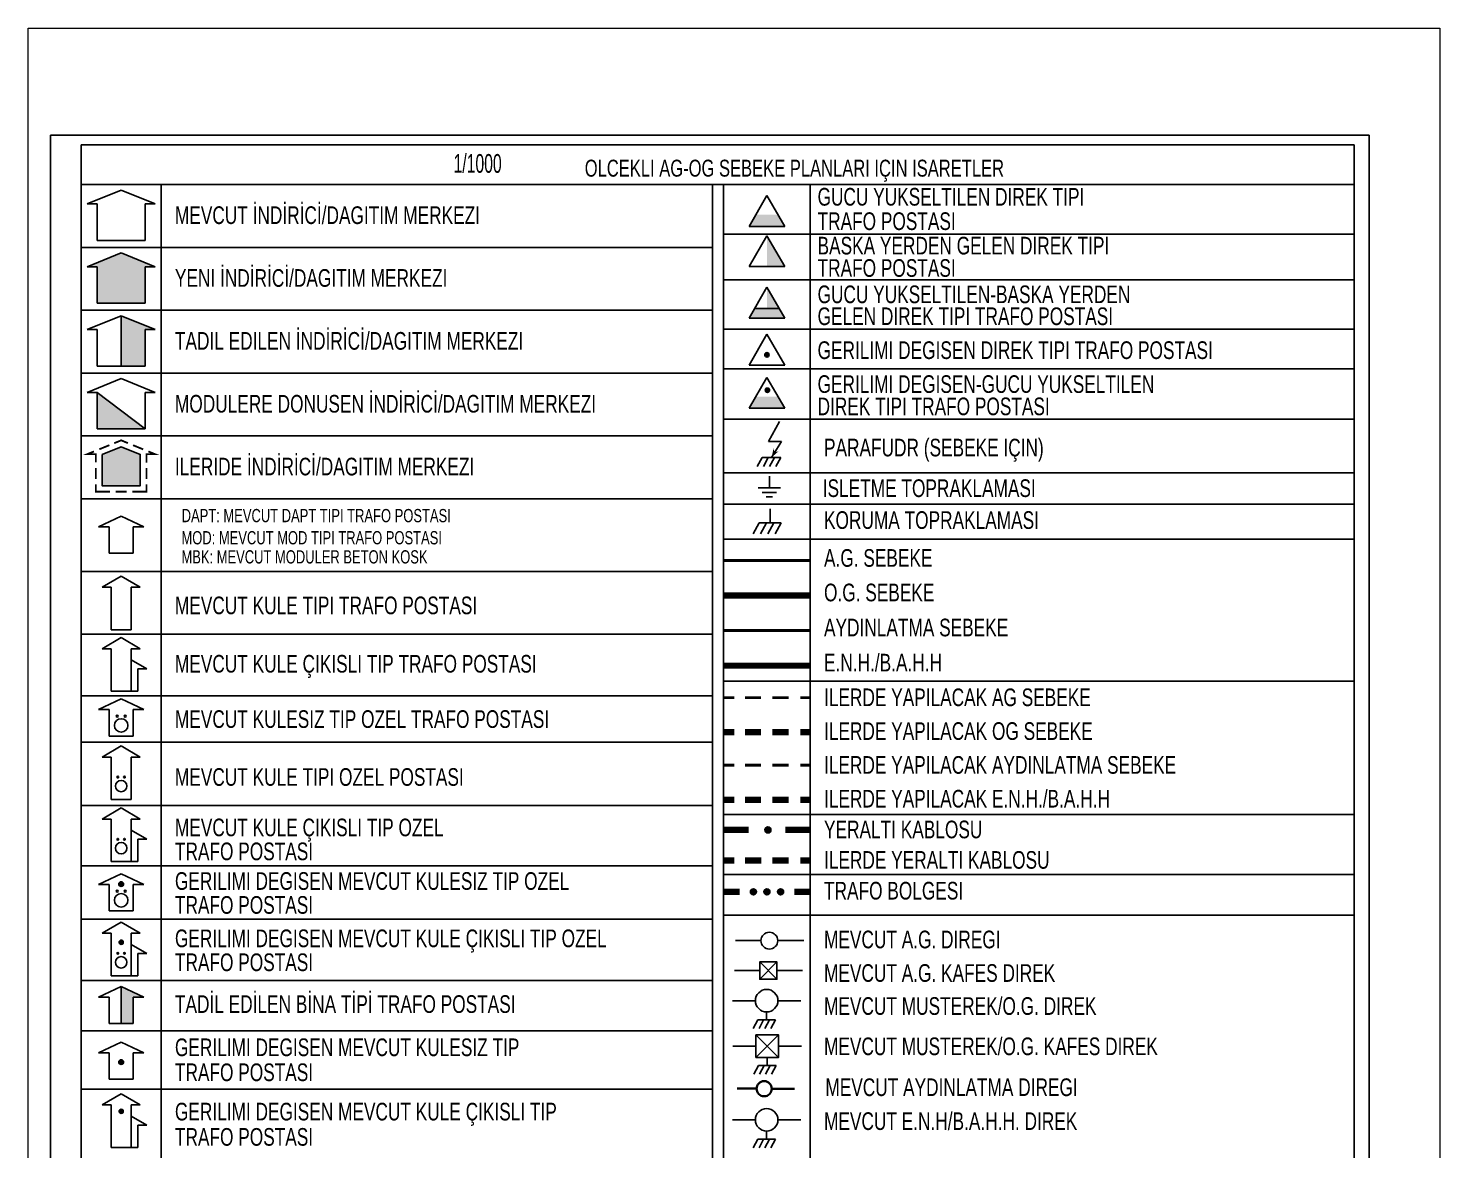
# Model space of a CAD drawing. Header units: millimetres. Extents: x 549058 to 551414, y 4048269 to 4050352.
# Drawn here: x 551037.5 to 551413.5, y 4049439.3 to 4049738.5 of the extents above; entities that cross this region are included whole.
import ezdxf
from ezdxf.enums import TextEntityAlignment as Align

# ---------------------------------------------------------------- set-up
doc = ezdxf.new("R2010")
doc.units = ezdxf.units.MM
doc.layers.add('ANTET', color=250, linetype='Continuous')
doc.layers.add('ANTET_RASTER', color=7, linetype='Continuous')
doc.styles.get("Standard").update_dxf_attribs({"font": 'Arial'})
picture_1 = doc.add_image_def('image1.bmp', size_in_pixel=(376, 1146))

# ---------------------------------------------------------------- blocks, each defined once
blk = doc.blocks.new('SEMBOL_UST1')
for color, points in [(5, [(15.56, 541.22), (16.9, 541.22), (12.38, 543.06), (7.85, 541.22), (9.19, 541.22), (9.19, 536.36), (9.86, 536.36), (15.56, 536.36)]), (5, [(12.38, 527.98), (15.56, 527.98), (15.56, 532.84), (16.9, 532.84), (12.38, 534.68)]), (5, [(96.76, 535.63), (96.04, 534.36), (100.75, 534.36), (100.02, 535.63)]), (5, [(98.69, 529.48), (98.69, 529.5), (98.69, 529.52), (98.68, 529.54), (98.68, 529.55), (98.68, 529.57), (98.67, 529.59), (98.66, 529.6), (98.65, 529.62), (98.65, 529.64), (98.64, 529.65), (98.63, 529.67), (98.61, 529.68), (98.6, 529.69), (98.59, 529.7), (98.58, 529.72), (98.56, 529.73), (98.55, 529.74), (98.53, 529.74), (98.51, 529.75), (98.5, 529.76), (98.48, 529.76), (98.46, 529.77), (98.45, 529.77), (98.43, 529.78), (98.41, 529.78), (98.39, 529.78), (98.38, 529.78), (98.36, 529.78), (98.34, 529.77), (98.32, 529.77), (98.31, 529.76), (98.29, 529.76), (98.27, 529.75), (98.26, 529.74), (98.24, 529.74), (98.23, 529.73), (98.21, 529.72), (98.2, 529.7), (98.19, 529.69), (98.17, 529.68), (98.16, 529.67), (98.15, 529.65), (98.14, 529.64), (98.13, 529.62), (98.13, 529.6), (98.12, 529.59), (98.11, 529.57), (98.11, 529.55), (98.11, 529.54), (98.1, 529.52), (98.1, 529.5), (98.1, 529.48), (98.1, 529.47), (98.1, 529.45), (98.11, 529.43), (98.11, 529.41), (98.11, 529.4), (98.12, 529.38), (98.13, 529.36), (98.13, 529.35), (98.14, 529.33), (98.15, 529.32), (98.16, 529.3), (98.17, 529.29), (98.19, 529.28), (98.2, 529.26), (98.21, 529.25), (98.23, 529.24), (98.24, 529.23), (98.26, 529.22), (98.27, 529.22), (98.29, 529.21), (98.31, 529.2), (98.32, 529.2), (98.34, 529.19), (98.36, 529.19), (98.38, 529.19), (98.39, 529.19), (98.41, 529.19), (98.43, 529.19), (98.45, 529.19), (98.46, 529.2), (98.48, 529.2), (98.5, 529.21), (98.51, 529.22), (98.53, 529.22), (98.55, 529.23), (98.56, 529.24), (98.58, 529.25), (98.59, 529.26), (98.6, 529.28), (98.61, 529.29), (98.63, 529.3), (98.64, 529.32), (98.65, 529.33), (98.65, 529.35), (98.66, 529.36), (98.67, 529.38), (98.68, 529.4), (98.68, 529.41), (98.68, 529.43), (98.69, 529.45), (98.69, 529.47)]), (5, [(98.74, 524.76), (98.74, 524.78), (98.74, 524.8), (98.73, 524.82), (98.73, 524.83), (98.73, 524.85), (98.72, 524.87), (98.71, 524.88), (98.71, 524.9), (98.7, 524.92), (98.69, 524.93), (98.68, 524.95), (98.67, 524.96), (98.65, 524.97), (98.64, 524.98), (98.63, 525), (98.61, 525.01), (98.6, 525.02), (98.58, 525.02), (98.57, 525.03), (98.55, 525.04), (98.53, 525.04), (98.52, 525.05), (98.5, 525.05), (98.48, 525.06), (98.46, 525.06), (98.45, 525.06), (98.43, 525.06), (98.41, 525.06), (98.39, 525.05), (98.38, 525.05), (98.36, 525.04), (98.34, 525.04), (98.32, 525.03), (98.31, 525.02), (98.29, 525.02), (98.28, 525.01), (98.26, 525), (98.25, 524.98), (98.24, 524.97), (98.23, 524.96), (98.21, 524.95), (98.2, 524.93), (98.19, 524.92), (98.19, 524.9), (98.18, 524.88), (98.17, 524.87), (98.16, 524.85), (98.16, 524.83), (98.16, 524.82), (98.15, 524.8), (98.15, 524.78), (98.15, 524.76), (98.15, 524.75), (98.15, 524.73), (98.16, 524.71), (98.16, 524.69), (98.16, 524.68), (98.17, 524.66), (98.18, 524.64), (98.19, 524.63), (98.19, 524.61), (98.2, 524.6), (98.21, 524.58), (98.23, 524.57), (98.24, 524.56), (98.25, 524.54), (98.26, 524.53), (98.28, 524.52), (98.29, 524.51), (98.31, 524.5), (98.32, 524.5), (98.34, 524.49), (98.36, 524.48), (98.38, 524.48), (98.39, 524.47), (98.41, 524.47), (98.43, 524.47), (98.45, 524.47), (98.46, 524.47), (98.48, 524.47), (98.5, 524.47), (98.52, 524.48), (98.53, 524.48), (98.55, 524.49), (98.57, 524.5), (98.58, 524.5), (98.6, 524.51), (98.61, 524.52), (98.63, 524.53), (98.64, 524.54), (98.65, 524.56), (98.67, 524.57), (98.68, 524.58), (98.69, 524.6), (98.7, 524.61), (98.71, 524.63), (98.71, 524.64), (98.72, 524.66), (98.73, 524.68), (98.73, 524.69), (98.73, 524.71), (98.74, 524.73), (98.74, 524.75)]), (5, [(9.19, 524.46), (9.19, 519.6), (9.86, 519.6), (15.56, 519.6)]), (5, [(12.38, 517.23), (9.84, 516.2), (9.84, 512.02), (14.91, 512.02), (14.91, 516.2)]), (1, [(98.11, 466.16), (98.11, 466.14), (98.12, 466.11), (98.12, 466.09), (98.12, 466.06), (98.13, 466.04), (98.14, 466.02), (98.15, 466), (98.16, 465.97), (98.17, 465.95), (98.18, 465.93), (98.2, 465.91), (98.21, 465.89), (98.23, 465.88), (98.25, 465.86), (98.27, 465.84), (98.29, 465.83), (98.31, 465.82), (98.33, 465.8), (98.35, 465.79), (98.37, 465.78), (98.4, 465.78), (98.42, 465.77), (98.44, 465.77), (98.47, 465.76), (98.49, 465.76), (98.52, 465.76), (98.54, 465.76), (98.56, 465.76), (98.59, 465.77), (98.61, 465.77), (98.63, 465.78), (98.66, 465.78), (98.68, 465.79), (98.7, 465.8), (98.72, 465.82), (98.74, 465.83), (98.76, 465.84), (98.78, 465.86), (98.8, 465.88), (98.82, 465.89), (98.83, 465.91), (98.85, 465.93), (98.86, 465.95), (98.87, 465.97), (98.88, 466), (98.89, 466.02), (98.9, 466.04), (98.91, 466.06), (98.91, 466.09), (98.91, 466.11), (98.92, 466.14), (98.92, 466.16), (98.92, 466.18), (98.91, 466.21), (98.91, 466.23), (98.91, 466.26), (98.9, 466.28), (98.89, 466.3), (98.88, 466.33), (98.87, 466.35), (98.86, 466.37), (98.85, 466.39), (98.83, 466.41), (98.82, 466.43), (98.8, 466.44), (98.78, 466.46), (98.76, 466.48), (98.74, 466.49), (98.72, 466.5), (98.7, 466.52), (98.68, 466.53), (98.66, 466.54), (98.63, 466.54), (98.61, 466.55), (98.59, 466.56), (98.56, 466.56), (98.54, 466.56), (98.52, 466.56), (98.49, 466.56), (98.47, 466.56), (98.44, 466.56), (98.42, 466.55), (98.4, 466.54), (98.37, 466.54), (98.35, 466.53), (98.33, 466.52), (98.31, 466.5), (98.29, 466.49), (98.27, 466.48), (98.25, 466.46), (98.23, 466.44), (98.21, 466.43), (98.2, 466.41), (98.18, 466.39), (98.17, 466.37), (98.16, 466.35), (98.15, 466.33), (98.14, 466.3), (98.13, 466.28), (98.12, 466.26), (98.12, 466.23), (98.12, 466.21), (98.11, 466.18)]), (5, [(12.69, 458.95), (12.69, 458.97), (12.69, 458.99), (12.69, 459), (12.69, 459.02), (12.68, 459.04), (12.67, 459.06), (12.67, 459.08), (12.66, 459.1), (12.65, 459.11), (12.64, 459.13), (12.63, 459.14), (12.61, 459.16), (12.6, 459.17), (12.59, 459.19), (12.57, 459.2), (12.56, 459.21), (12.54, 459.22), (12.52, 459.23), (12.51, 459.24), (12.49, 459.24), (12.47, 459.25), (12.45, 459.26), (12.43, 459.26), (12.42, 459.26), (12.4, 459.26), (12.38, 459.27), (12.36, 459.26), (12.34, 459.26), (12.32, 459.26), (12.3, 459.26), (12.28, 459.25), (12.26, 459.24), (12.25, 459.24), (12.23, 459.23), (12.21, 459.22), (12.2, 459.21), (12.18, 459.2), (12.17, 459.19), (12.15, 459.17), (12.14, 459.16), (12.13, 459.14), (12.12, 459.13), (12.11, 459.11), (12.1, 459.1), (12.09, 459.08), (12.08, 459.06), (12.07, 459.04), (12.07, 459.02), (12.06, 459), (12.06, 458.99), (12.06, 458.97), (12.06, 458.95), (12.06, 458.93), (12.06, 458.91), (12.06, 458.89), (12.07, 458.87), (12.07, 458.85), (12.08, 458.84), (12.09, 458.82), (12.1, 458.8), (12.11, 458.78), (12.12, 458.77), (12.13, 458.75), (12.14, 458.74), (12.15, 458.72), (12.17, 458.71), (12.18, 458.7), (12.2, 458.69), (12.21, 458.68), (12.23, 458.67), (12.25, 458.66), (12.26, 458.65), (12.28, 458.64), (12.3, 458.64), (12.32, 458.64), (12.34, 458.63), (12.36, 458.63), (12.38, 458.63), (12.4, 458.63), (12.42, 458.63), (12.43, 458.64), (12.45, 458.64), (12.47, 458.64), (12.49, 458.65), (12.51, 458.66), (12.52, 458.67), (12.54, 458.68), (12.56, 458.69), (12.57, 458.7), (12.59, 458.71), (12.6, 458.72), (12.61, 458.74), (12.63, 458.75), (12.64, 458.77), (12.65, 458.78), (12.66, 458.8), (12.67, 458.82), (12.67, 458.84), (12.68, 458.85), (12.69, 458.87), (12.69, 458.89), (12.69, 458.91), (12.69, 458.93)]), (5, [(96.18, 457.91), (96.18, 457.89), (96.18, 457.87), (96.19, 457.84), (96.19, 457.82), (96.2, 457.79), (96.21, 457.77), (96.21, 457.75), (96.23, 457.73), (96.24, 457.71), (96.25, 457.69), (96.27, 457.67), (96.28, 457.65), (96.3, 457.63), (96.31, 457.61), (96.33, 457.6), (96.35, 457.58), (96.37, 457.57), (96.39, 457.56), (96.42, 457.55), (96.44, 457.54), (96.46, 457.53), (96.49, 457.52), (96.51, 457.52), (96.53, 457.52), (96.56, 457.51), (96.58, 457.51), (96.61, 457.51), (96.63, 457.52), (96.65, 457.52), (96.68, 457.52), (96.7, 457.53), (96.72, 457.54), (96.75, 457.55), (96.77, 457.56), (96.79, 457.57), (96.81, 457.58), (96.83, 457.6), (96.85, 457.61), (96.87, 457.63), (96.88, 457.65), (96.9, 457.67), (96.91, 457.69), (96.93, 457.71), (96.94, 457.73), (96.95, 457.75), (96.96, 457.77), (96.97, 457.79), (96.97, 457.82), (96.98, 457.84), (96.98, 457.87), (96.98, 457.89), (96.98, 457.91), (96.98, 457.94), (96.98, 457.96), (96.98, 457.99), (96.97, 458.01), (96.97, 458.03), (96.96, 458.06), (96.95, 458.08), (96.94, 458.1), (96.93, 458.12), (96.91, 458.14), (96.9, 458.16), (96.88, 458.18), (96.87, 458.2), (96.85, 458.22), (96.83, 458.23), (96.81, 458.24), (96.79, 458.26), (96.77, 458.27), (96.75, 458.28), (96.72, 458.29), (96.7, 458.3), (96.68, 458.3), (96.65, 458.31), (96.63, 458.31), (96.61, 458.32), (96.58, 458.32), (96.56, 458.32), (96.53, 458.31), (96.51, 458.31), (96.49, 458.3), (96.46, 458.3), (96.44, 458.29), (96.42, 458.28), (96.39, 458.27), (96.37, 458.26), (96.35, 458.24), (96.33, 458.23), (96.31, 458.22), (96.3, 458.2), (96.28, 458.18), (96.27, 458.16), (96.25, 458.14), (96.24, 458.12), (96.23, 458.1), (96.21, 458.08), (96.21, 458.06), (96.2, 458.03), (96.19, 458.01), (96.19, 457.99), (96.18, 457.96), (96.18, 457.94)]), (5, [(98.8, 457.91), (98.8, 457.94), (98.79, 457.96), (98.79, 457.99), (98.78, 458.01), (98.78, 458.03), (98.77, 458.06), (98.76, 458.08), (98.75, 458.1), (98.74, 458.12), (98.73, 458.14), (98.71, 458.16), (98.7, 458.18), (98.68, 458.2), (98.66, 458.22), (98.64, 458.23), (98.62, 458.24), (98.6, 458.26), (98.58, 458.27), (98.56, 458.28), (98.54, 458.29), (98.51, 458.3), (98.49, 458.3), (98.47, 458.31), (98.44, 458.31), (98.42, 458.32), (98.39, 458.32), (98.37, 458.32), (98.35, 458.31), (98.32, 458.31), (98.3, 458.3), (98.27, 458.3), (98.25, 458.29), (98.23, 458.28), (98.21, 458.27), (98.19, 458.26), (98.17, 458.24), (98.15, 458.23), (98.13, 458.22), (98.11, 458.2), (98.09, 458.18), (98.08, 458.16), (98.06, 458.14), (98.05, 458.12), (98.04, 458.1), (98.03, 458.08), (98.02, 458.06), (98.01, 458.03), (98, 458.01), (98, 457.99), (98, 457.96), (97.99, 457.94), (97.99, 457.91), (97.99, 457.89), (98, 457.87), (98, 457.84), (98, 457.82), (98.01, 457.79), (98.02, 457.77), (98.03, 457.75), (98.04, 457.73), (98.05, 457.71), (98.06, 457.69), (98.08, 457.67), (98.09, 457.65), (98.11, 457.63), (98.13, 457.61), (98.15, 457.6), (98.17, 457.58), (98.19, 457.57), (98.21, 457.56), (98.23, 457.55), (98.25, 457.54), (98.27, 457.53), (98.3, 457.52), (98.32, 457.52), (98.35, 457.52), (98.37, 457.51), (98.39, 457.51), (98.42, 457.51), (98.44, 457.52), (98.47, 457.52), (98.49, 457.52), (98.51, 457.53), (98.54, 457.54), (98.56, 457.55), (98.58, 457.56), (98.6, 457.57), (98.62, 457.58), (98.64, 457.6), (98.66, 457.61), (98.68, 457.63), (98.7, 457.65), (98.71, 457.67), (98.73, 457.69), (98.74, 457.71), (98.75, 457.73), (98.76, 457.75), (98.77, 457.77), (98.78, 457.79), (98.78, 457.82), (98.79, 457.84), (98.79, 457.87), (98.8, 457.89)]), (5, [(99.81, 457.91), (99.81, 457.89), (99.81, 457.87), (99.81, 457.84), (99.82, 457.82), (99.82, 457.79), (99.83, 457.77), (99.84, 457.75), (99.85, 457.73), (99.86, 457.71), (99.88, 457.69), (99.89, 457.67), (99.91, 457.65), (99.92, 457.63), (99.94, 457.61), (99.96, 457.6), (99.98, 457.58), (100, 457.57), (100.02, 457.56), (100.04, 457.55), (100.06, 457.54), (100.09, 457.53), (100.11, 457.52), (100.13, 457.52), (100.16, 457.52), (100.18, 457.51), (100.21, 457.51), (100.23, 457.51), (100.26, 457.52), (100.28, 457.52), (100.3, 457.52), (100.33, 457.53), (100.35, 457.54), (100.37, 457.55), (100.39, 457.56), (100.42, 457.57), (100.44, 457.58), (100.46, 457.6), (100.47, 457.61), (100.49, 457.63), (100.51, 457.65), (100.52, 457.67), (100.54, 457.69), (100.55, 457.71), (100.56, 457.73), (100.57, 457.75), (100.58, 457.77), (100.59, 457.79), (100.6, 457.82), (100.6, 457.84), (100.61, 457.87), (100.61, 457.89), (100.61, 457.91), (100.61, 457.94), (100.61, 457.96), (100.6, 457.99), (100.6, 458.01), (100.59, 458.03), (100.58, 458.06), (100.57, 458.08), (100.56, 458.1), (100.55, 458.12), (100.54, 458.14), (100.52, 458.16), (100.51, 458.18), (100.49, 458.2), (100.47, 458.22), (100.46, 458.23), (100.44, 458.24), (100.42, 458.26), (100.39, 458.27), (100.37, 458.28), (100.35, 458.29), (100.33, 458.3), (100.3, 458.3), (100.28, 458.31), (100.26, 458.31), (100.23, 458.32), (100.21, 458.32), (100.18, 458.32), (100.16, 458.31), (100.13, 458.31), (100.11, 458.3), (100.09, 458.3), (100.06, 458.29), (100.04, 458.28), (100.02, 458.27), (100, 458.26), (99.98, 458.24), (99.96, 458.23), (99.94, 458.22), (99.92, 458.2), (99.91, 458.18), (99.89, 458.16), (99.88, 458.14), (99.86, 458.12), (99.85, 458.1), (99.84, 458.08), (99.83, 458.06), (99.82, 458.03), (99.82, 458.01), (99.81, 457.99), (99.81, 457.96), (99.81, 457.94)]), (5, [(12.66, 451.2), (12.66, 451.22), (12.66, 451.24), (12.65, 451.25), (12.65, 451.27), (12.65, 451.29), (12.64, 451.3), (12.63, 451.32), (12.63, 451.33), (12.62, 451.35), (12.61, 451.36), (12.6, 451.38), (12.59, 451.39), (12.58, 451.4), (12.56, 451.41), (12.55, 451.42), (12.54, 451.43), (12.52, 451.44), (12.51, 451.45), (12.49, 451.46), (12.48, 451.47), (12.46, 451.47), (12.44, 451.48), (12.43, 451.48), (12.41, 451.48), (12.39, 451.48), (12.38, 451.48), (12.36, 451.48), (12.34, 451.48), (12.33, 451.48), (12.31, 451.48), (12.29, 451.47), (12.28, 451.47), (12.26, 451.46), (12.25, 451.45), (12.23, 451.44), (12.22, 451.43), (12.2, 451.42), (12.19, 451.41), (12.18, 451.4), (12.17, 451.39), (12.15, 451.38), (12.14, 451.36), (12.14, 451.35), (12.13, 451.33), (12.12, 451.32), (12.11, 451.3), (12.11, 451.29), (12.1, 451.27), (12.1, 451.25), (12.1, 451.24), (12.1, 451.22), (12.09, 451.2), (12.1, 451.18), (12.1, 451.17), (12.1, 451.15), (12.1, 451.13), (12.11, 451.12), (12.11, 451.1), (12.12, 451.09), (12.13, 451.07), (12.14, 451.06), (12.14, 451.04), (12.15, 451.03), (12.17, 451.01), (12.18, 451), (12.19, 450.99), (12.2, 450.98), (12.22, 450.97), (12.23, 450.96), (12.25, 450.95), (12.26, 450.94), (12.28, 450.94), (12.29, 450.93), (12.31, 450.93), (12.33, 450.92), (12.34, 450.92), (12.36, 450.92), (12.38, 450.92), (12.39, 450.92), (12.41, 450.92), (12.43, 450.92), (12.44, 450.93), (12.46, 450.93), (12.48, 450.94), (12.49, 450.94), (12.51, 450.95), (12.52, 450.96), (12.54, 450.97), (12.55, 450.98), (12.56, 450.99), (12.58, 451), (12.59, 451.01), (12.6, 451.03), (12.61, 451.04), (12.62, 451.06), (12.63, 451.07), (12.63, 451.09), (12.64, 451.1), (12.65, 451.12), (12.65, 451.13), (12.65, 451.15), (12.66, 451.17), (12.66, 451.18)]), (5, [(13.96, 443.88), (15.38, 443.88), (12.38, 445.29), (12.38, 440.35), (13.96, 440.35)]), (5, [(12.69, 435.23), (12.69, 435.25), (12.69, 435.27), (12.69, 435.29), (12.69, 435.3), (12.68, 435.32), (12.67, 435.34), (12.67, 435.36), (12.66, 435.38), (12.65, 435.39), (12.64, 435.41), (12.63, 435.42), (12.61, 435.44), (12.6, 435.45), (12.59, 435.47), (12.57, 435.48), (12.56, 435.49), (12.54, 435.5), (12.52, 435.51), (12.51, 435.52), (12.49, 435.52), (12.47, 435.53), (12.45, 435.54), (12.43, 435.54), (12.42, 435.54), (12.4, 435.54), (12.38, 435.55), (12.36, 435.54), (12.34, 435.54), (12.32, 435.54), (12.3, 435.54), (12.28, 435.53), (12.26, 435.52), (12.25, 435.52), (12.23, 435.51), (12.21, 435.5), (12.2, 435.49), (12.18, 435.48), (12.17, 435.47), (12.15, 435.45), (12.14, 435.44), (12.13, 435.42), (12.12, 435.41), (12.11, 435.39), (12.1, 435.38), (12.09, 435.36), (12.08, 435.34), (12.07, 435.32), (12.07, 435.3), (12.06, 435.29), (12.06, 435.27), (12.06, 435.25), (12.06, 435.23), (12.06, 435.21), (12.06, 435.19), (12.06, 435.17), (12.07, 435.15), (12.07, 435.13), (12.08, 435.12), (12.09, 435.1), (12.1, 435.08), (12.11, 435.06), (12.12, 435.05), (12.13, 435.03), (12.14, 435.02), (12.15, 435), (12.17, 434.99), (12.18, 434.98), (12.2, 434.97), (12.21, 434.96), (12.23, 434.95), (12.25, 434.94), (12.26, 434.93), (12.28, 434.92), (12.3, 434.92), (12.32, 434.92), (12.34, 434.91), (12.36, 434.91), (12.38, 434.91), (12.4, 434.91), (12.42, 434.91), (12.43, 434.92), (12.45, 434.92), (12.47, 434.92), (12.49, 434.93), (12.51, 434.94), (12.52, 434.95), (12.54, 434.96), (12.56, 434.97), (12.57, 434.98), (12.59, 434.99), (12.6, 435), (12.61, 435.02), (12.63, 435.03), (12.64, 435.05), (12.65, 435.06), (12.66, 435.08), (12.67, 435.1), (12.67, 435.12), (12.68, 435.13), (12.69, 435.15), (12.69, 435.17), (12.69, 435.19), (12.69, 435.21)]), (5, [(12.66, 428.67), (12.66, 428.69), (12.66, 428.7), (12.65, 428.72), (12.65, 428.74), (12.65, 428.75), (12.64, 428.77), (12.63, 428.79), (12.63, 428.8), (12.62, 428.82), (12.61, 428.83), (12.6, 428.84), (12.59, 428.86), (12.58, 428.87), (12.56, 428.88), (12.55, 428.89), (12.54, 428.9), (12.52, 428.91), (12.51, 428.92), (12.49, 428.93), (12.48, 428.93), (12.46, 428.94), (12.44, 428.94), (12.43, 428.95), (12.41, 428.95), (12.39, 428.95), (12.38, 428.95), (12.36, 428.95), (12.34, 428.95), (12.33, 428.95), (12.31, 428.94), (12.29, 428.94), (12.28, 428.93), (12.26, 428.93), (12.25, 428.92), (12.23, 428.91), (12.22, 428.9), (12.2, 428.89), (12.19, 428.88), (12.18, 428.87), (12.17, 428.86), (12.15, 428.84), (12.14, 428.83), (12.14, 428.82), (12.13, 428.8), (12.12, 428.79), (12.11, 428.77), (12.11, 428.75), (12.1, 428.74), (12.1, 428.72), (12.1, 428.7), (12.1, 428.69), (12.09, 428.67), (12.1, 428.65), (12.1, 428.64), (12.1, 428.62), (12.1, 428.6), (12.11, 428.59), (12.11, 428.57), (12.12, 428.55), (12.13, 428.54), (12.14, 428.52), (12.14, 428.51), (12.15, 428.5), (12.17, 428.48), (12.18, 428.47), (12.19, 428.46), (12.2, 428.45), (12.22, 428.44), (12.23, 428.43), (12.25, 428.42), (12.26, 428.41), (12.28, 428.41), (12.29, 428.4), (12.31, 428.4), (12.33, 428.39), (12.34, 428.39), (12.36, 428.39), (12.38, 428.39), (12.39, 428.39), (12.41, 428.39), (12.43, 428.39), (12.44, 428.4), (12.46, 428.4), (12.48, 428.41), (12.49, 428.41), (12.51, 428.42), (12.52, 428.43), (12.54, 428.44), (12.55, 428.45), (12.56, 428.46), (12.58, 428.47), (12.59, 428.48), (12.6, 428.5), (12.61, 428.51), (12.62, 428.52), (12.63, 428.54), (12.63, 428.55), (12.64, 428.57), (12.65, 428.59), (12.65, 428.6), (12.65, 428.62), (12.66, 428.64), (12.66, 428.65)])]:
    blk.add_hatch(color=color).paths.add_polyline_path(points)
for p, q in [((178.58, 558.73), (2.96, 558.73)), ((2.96, 558.73), (2.96, 286.43)), ((178.58, 558.73), (178.58, 286.43)), ((176.62, 557.44), (7.04, 557.44)), ((7.04, 557.44), (7.04, 287.58)), ((176.62, 287.58), (176.62, 557.44)), ((7.04, 552.18), (176.62, 552.18)), ((7.04, 552.18), (91.12, 552.18)), ((17.71, 552.18), (17.71, 287.58)), ((91.12, 552.18), (91.12, 287.58)), ((92.62, 552.18), (92.62, 287.58)), ((92.62, 552.18), (176.7, 552.18)), ((104.16, 552.18), (104.16, 287.58)), ((92.62, 545.57), (176.7, 545.57)), ((7.04, 543.8), (91.12, 543.8)), ((92.62, 539.46), (176.7, 539.46)), ((7.04, 535.43), (91.12, 535.43)), ((92.62, 532.9), (176.7, 532.9)), ((7.04, 527.05), (91.12, 527.05)), ((92.62, 527.6), (176.7, 527.6)), ((92.62, 520.91), (176.7, 520.91)), ((92.62, 520.91), (176.7, 520.91)), ((7.04, 518.67), (91.12, 518.67)), ((92.62, 513.76), (176.7, 513.76)), ((7.04, 510.3), (91.12, 510.3)), ((92.62, 509.59), (176.7, 509.59)), ((92.62, 504.91), (176.7, 504.91)), ((7.04, 500.62), (91.12, 500.62)), ((7.04, 492.24), (91.12, 492.24)), ((92.62, 485.99), (176.7, 485.99)), ((7.04, 484.05), (91.12, 484.05)), ((7.04, 477.85), (91.12, 477.85)), ((7.04, 469.43), (91.12, 469.43)), ((92.62, 468.21), (176.62, 468.21)), ((7.04, 461.39), (91.12, 461.39)), ((92.62, 460.24), (176.62, 460.24)), ((7.04, 454.28), (91.12, 454.28)), ((92.62, 454.79), (176.62, 454.79)), ((7.04, 446.11), (91.12, 446.11)), ((7.04, 446.11), (91.12, 446.11)), ((7.04, 439.37), (91.12, 439.37)), ((7.04, 431.62), (91.12, 431.62))]:
    blk.add_line(p, q)
at = {"color": 5}
for p, q in [((7.85, 549.59), (12.38, 551.44)), ((12.38, 551.44), (16.9, 549.59)), ((9.19, 549.59), (7.85, 549.59)), ((9.19, 544.73), (9.19, 549.59)), ((16.9, 549.59), (15.56, 549.59)), ((15.56, 544.73), (15.56, 549.59)), ((96.04, 546.57), (98.39, 550.69)), ((98.39, 550.69), (100.75, 546.57)), ((100.75, 546.57), (96.04, 546.57)), ((96.04, 541.23), (98.39, 545.35)), ((98.39, 545.35), (100.75, 541.23)), ((9.19, 544.73), (15.56, 544.73)), ((7.85, 541.22), (12.38, 543.06)), ((12.38, 543.06), (16.9, 541.22)), ((9.19, 541.22), (7.85, 541.22)), ((9.19, 536.36), (9.19, 541.22)), ((16.9, 541.22), (15.56, 541.22)), ((15.56, 536.36), (15.56, 541.22)), ((100.75, 541.23), (96.04, 541.23)), ((96.04, 534.36), (98.39, 538.48)), ((98.39, 538.48), (100.75, 534.36)), ((9.19, 536.36), (15.56, 536.36)), ((7.85, 532.84), (12.38, 534.68)), ((12.38, 534.68), (16.9, 532.84)), ((12.38, 534.68), (12.38, 527.98)), ((100.75, 534.36), (96.04, 534.36)), ((96.76, 535.63), (100.02, 535.63)), ((9.19, 532.84), (7.85, 532.84)), ((9.19, 527.98), (9.19, 532.84)), ((16.9, 532.84), (15.56, 532.84)), ((15.56, 527.98), (15.56, 532.84)), ((96.04, 528.11), (98.39, 532.23)), ((98.39, 532.23), (100.75, 528.11)), ((9.19, 527.98), (15.56, 527.98)), ((100.75, 528.11), (96.04, 528.11)), ((96.04, 522.35), (98.39, 526.47)), ((98.39, 526.47), (100.75, 522.35)), ((7.85, 524.46), (12.38, 526.31)), ((12.38, 526.31), (16.9, 524.46)), ((9.19, 524.46), (7.85, 524.46)), ((9.19, 519.6), (9.19, 524.46)), ((15.56, 519.6), (9.19, 524.46)), ((16.9, 524.46), (15.56, 524.46)), ((15.56, 519.6), (15.56, 524.46)), ((100.75, 522.35), (96.04, 522.35)), ((9.19, 519.6), (15.56, 519.6)), ((9.38, 506.57), (12.38, 507.98)), ((12.38, 507.98), (15.38, 506.57)), ((10.79, 506.57), (9.38, 506.57)), ((10.79, 503.04), (10.79, 506.57)), ((15.38, 506.57), (13.96, 506.57)), ((13.96, 506.57), (13.96, 503.04)), ((13.96, 503.04), (10.79, 503.04)), ((12.38, 499.99), (9.84, 498.5)), ((11.04, 498.5), (9.84, 498.5)), ((11.04, 492.84), (11.04, 498.5)), ((12.38, 499.99), (14.91, 498.5)), ((13.72, 498.5), (14.91, 498.5)), ((13.72, 497.01), (13.72, 498.5)), ((13.72, 497.01), (13.72, 492.84)), ((11.04, 492.84), (13.72, 492.84)), ((12.38, 491.79), (9.84, 490.3)), ((12.38, 491.79), (14.91, 490.3)), ((11.04, 490.3), (9.84, 490.3)), ((11.04, 484.64), (11.04, 490.3)), ((13.72, 488.81), (13.72, 490.3)), ((13.72, 490.3), (14.91, 490.3)), ((15.8, 487.62), (13.72, 488.81)), ((13.72, 488.81), (13.72, 484.64)), ((14.61, 487.62), (15.8, 487.62)), ((14.61, 484.64), (14.61, 487.62)), ((9.38, 482.21), (12.38, 483.62)), ((11.04, 484.64), (14.61, 484.64)), ((12.38, 483.62), (15.38, 482.21)), ((10.79, 482.21), (9.38, 482.21)), ((10.79, 478.68), (10.79, 482.21)), ((15.38, 482.21), (13.96, 482.21)), ((13.96, 482.21), (13.96, 478.68)), ((13.96, 478.68), (10.79, 478.68)), ((12.38, 477.37), (9.84, 475.88)), ((11.04, 475.88), (9.84, 475.88)), ((11.04, 470.22), (11.04, 475.88)), ((12.38, 477.37), (14.91, 475.88)), ((13.72, 475.88), (14.91, 475.88)), ((13.72, 474.39), (13.72, 475.88)), ((13.72, 474.39), (13.72, 470.22)), ((11.04, 470.22), (13.72, 470.22)), ((12.38, 469.09), (9.84, 467.6)), ((12.38, 469.09), (14.91, 467.6)), ((11.04, 467.6), (9.84, 467.6)), ((11.04, 461.94), (11.04, 467.6)), ((13.72, 466.11), (13.72, 467.6)), ((13.72, 467.6), (14.91, 467.6)), ((15.8, 464.92), (13.72, 466.11)), ((13.72, 466.11), (13.72, 461.94)), ((14.61, 464.92), (15.8, 464.92)), ((14.61, 461.94), (14.61, 464.92)), ((11.04, 461.94), (14.61, 461.94)), ((9.38, 458.9), (12.38, 460.31)), ((10.79, 458.9), (9.38, 458.9)), ((10.79, 455.37), (10.79, 458.9)), ((12.38, 460.31), (15.38, 458.9)), ((13.96, 458.9), (13.96, 455.37)), ((15.38, 458.9), (13.96, 458.9)), ((13.96, 455.37), (10.79, 455.37)), ((12.38, 453.88), (9.84, 452.39)), ((12.38, 453.88), (14.91, 452.39)), ((11.04, 452.39), (9.84, 452.39)), ((11.04, 446.73), (11.04, 452.39)), ((13.72, 452.39), (14.91, 452.39)), ((13.72, 450.9), (13.72, 452.39)), ((13.72, 450.9), (13.72, 446.73)), ((15.8, 449.71), (13.72, 450.9)), ((14.61, 446.73), (14.61, 449.71)), ((14.61, 449.71), (15.8, 449.71)), ((11.04, 446.73), (14.61, 446.73)), ((9.38, 443.88), (12.38, 445.29)), ((10.79, 443.88), (9.38, 443.88)), ((10.79, 440.35), (10.79, 443.88)), ((12.38, 445.29), (12.38, 440.35)), ((12.38, 445.29), (15.38, 443.88)), ((13.96, 443.88), (13.96, 440.35)), ((15.38, 443.88), (13.96, 443.88)), ((13.96, 440.35), (10.79, 440.35)), ((9.38, 436.46), (12.38, 437.87)), ((10.79, 436.46), (9.38, 436.46)), ((10.79, 432.93), (10.79, 436.46)), ((12.38, 437.87), (15.38, 436.46)), ((13.96, 436.46), (13.96, 432.93)), ((15.38, 436.46), (13.96, 436.46)), ((13.96, 432.93), (10.79, 432.93)), ((12.37, 431.01), (9.84, 429.52)), ((12.37, 431.01), (14.9, 429.52)), ((11.03, 429.52), (9.84, 429.52)), ((11.03, 423.86), (11.03, 429.52)), ((13.71, 429.52), (14.9, 429.52)), ((13.71, 428.03), (13.71, 429.52)), ((13.71, 428.03), (13.71, 423.86)), ((15.8, 426.84), (13.71, 428.03)), ((14.6, 423.86), (14.6, 426.84)), ((14.6, 426.84), (15.8, 426.84)), ((11.03, 423.86), (14.6, 423.86))]:
    blk.add_line(p, q, dxfattribs=at)
at = {"color": 32}
for p, q in [((98.59, 517.93), (100.06, 520.59)), ((100.32, 517.93), (98.59, 517.93)), ((100.32, 517.93), (98.99, 515.81)), ((97.74, 515.81), (97.08, 514.58)), ((97.74, 515.81), (100.24, 515.81)), ((98.57, 515.81), (97.91, 514.58)), ((99.4, 515.81), (98.74, 514.58)), ((100.24, 515.81), (99.58, 514.58)), ((98.71, 513.3), (98.71, 511.79)), ((97.22, 511.74), (100.2, 511.74)), ((97.75, 511.15), (99.66, 511.15)), ((98.29, 510.56), (99.12, 510.56)), ((98.8, 508.97), (98.8, 507.08)), ((97.33, 507.08), (96.55, 505.64)), ((97.33, 507.08), (100.27, 507.08)), ((98.31, 507.08), (97.53, 505.64)), ((99.29, 507.08), (98.51, 505.64)), ((100.27, 507.08), (99.49, 505.64)), ((98.35, 441.92), (98.35, 440.85)), ((97.17, 440.85), (96.55, 439.69)), ((97.17, 440.85), (99.52, 440.85)), ((97.95, 440.85), (97.33, 439.69)), ((98.74, 440.85), (98.12, 439.69)), ((99.52, 440.85), (98.9, 439.69)), ((97.25, 434.78), (96.63, 433.62)), ((97.25, 434.78), (99.6, 434.78)), ((98.03, 434.78), (97.41, 433.62)), ((98.81, 434.78), (98.19, 433.62)), ((98.42, 435.84), (98.42, 434.78)), ((99.6, 434.78), (98.98, 433.62)), ((97.17, 424.97), (96.55, 423.82)), ((97.17, 424.97), (99.52, 424.97)), ((97.95, 424.97), (97.33, 423.82)), ((98.74, 424.97), (98.12, 423.82)), ((98.35, 426.04), (98.35, 424.97)), ((99.52, 424.97), (98.9, 423.82))]:
    blk.add_line(p, q, dxfattribs=at)
at = {"color": 120}
for p, q in [((94.21, 451.42), (97.59, 451.42)), ((99.91, 451.42), (103.3, 451.42)), ((99.72, 448.57), (97.42, 446.27)), ((97.42, 448.57), (99.72, 446.27)), ((94.05, 447.43), (97.43, 447.43)), ((99.75, 447.43), (103.14, 447.43))]:
    blk.add_line(p, q, dxfattribs=at)
at = {"color": 16}
for p, q in [((93.78, 443.41), (96.85, 443.41)), ((99.84, 443.41), (102.91, 443.41)), ((99.93, 438.84), (96.93, 435.84)), ((96.93, 438.84), (99.93, 435.84)), ((93.85, 437.34), (96.93, 437.34)), ((99.92, 437.34), (102.99, 437.34))]:
    blk.add_line(p, q, dxfattribs=at)
at = {"color": 190, "lineweight": 35}
for p, q in [((94.4, 431.69), (97.01, 431.69)), ((99.03, 431.68), (102.08, 431.68))]:
    blk.add_line(p, q, dxfattribs=at)
at = {"color": 6}
for p, q in [((93.78, 427.54), (96.85, 427.54)), ((99.84, 427.54), (102.91, 427.54))]:
    blk.add_line(p, q, dxfattribs=at)
at = {"color": 5, "flags": 128}
for points, const_width in [([(9.47, 516.89), (10.81, 517.44)], 0.245), ([(11.45, 517.7), (12.38, 518.08), (13.28, 517.71)], 0.245), ([(13.96, 517.43), (15.31, 516.88)], 0.245), ([(9, 515.13), (9, 516.23), (7.85, 516.23), (8.76, 516.6)], 0.245), ([(16, 516.6), (16.9, 516.23), (15.76, 516.23), (15.76, 515.12)], 0.245), ([(9, 512.92), (9, 514.41)], 0.245), ([(15.76, 514.39), (15.76, 512.91)], 0.245), ([(10.91, 511.23), (9, 511.23), (9, 512.22)], 0.245), ([(15.76, 512.21), (15.76, 511.23), (13.85, 511.23)], 0.245), ([(13.11, 511.23), (11.64, 511.23)], 0.245), ([(92.62, 457.91), (94.77, 457.91)], 0.833), ([(102.02, 457.91), (104.16, 457.91)], 0.833)]:
    blk.add_lwpolyline(points, dxfattribs=dict(at, const_width=const_width))
blk.add_lwpolyline([(9.84, 516.2), (12.38, 517.23), (14.91, 516.2), (14.91, 512.02), (9.84, 512.02)], close=True, dxfattribs=at)
at = {"color": 84, "linetype": 'Continuous', "const_width": 0.392, "flags": 128}
blk.add_lwpolyline([(92.62, 502.07), (104.15, 502.07)], dxfattribs=at)
at = {"color": 1, "linetype": 'Continuous', "const_width": 0.833, "flags": 128}
blk.add_lwpolyline([(92.62, 497.4), (104.15, 497.4)], dxfattribs=at)
at = {"color": 4, "linetype": 'Continuous', "const_width": 0.392, "flags": 128}
blk.add_lwpolyline([(92.62, 492.73), (104.15, 492.73)], dxfattribs=at)
at = {"color": 6, "linetype": 'Continuous', "const_width": 0.833, "flags": 128}
blk.add_lwpolyline([(92.62, 488.05), (104.15, 488.05)], dxfattribs=at)
at = {"color": 84, "const_width": 0.392, "flags": 128}
for points in [[(92.62, 483.79), (94.05, 483.79)], [(95.46, 483.79), (97.6, 483.79)], [(99.1, 483.79), (101.28, 483.79)], [(102.83, 483.79), (104.15, 483.79)]]:
    blk.add_lwpolyline(points, dxfattribs=at)
at = {"color": 1, "const_width": 0.833, "flags": 128}
for points in [[(92.62, 479.19), (94.05, 479.19)], [(95.46, 479.19), (97.6, 479.19)], [(99.1, 479.19), (101.28, 479.19)], [(102.83, 479.19), (104.15, 479.19)], [(92.62, 466.16), (95.95, 466.16)], [(100.82, 466.16), (104.15, 466.16)], [(92.64, 462.09), (94.06, 462.09)], [(95.47, 462.09), (97.62, 462.09)], [(99.12, 462.09), (101.29, 462.09)], [(102.85, 462.09), (104.16, 462.09)]]:
    blk.add_lwpolyline(points, dxfattribs=at)
at = {"color": 4, "const_width": 0.392, "flags": 128}
for points in [[(92.62, 474.78), (94.05, 474.78)], [(95.46, 474.78), (97.6, 474.78)], [(99.1, 474.78), (101.28, 474.78)], [(102.83, 474.78), (104.15, 474.78)]]:
    blk.add_lwpolyline(points, dxfattribs=at)
at = {"color": 6, "const_width": 0.833, "flags": 128}
for points in [[(92.62, 470.18), (94.05, 470.18)], [(95.46, 470.18), (97.6, 470.18)], [(99.1, 470.18), (101.28, 470.18)], [(102.83, 470.18), (104.15, 470.18)]]:
    blk.add_lwpolyline(points, dxfattribs=at)
at = {"color": 120, "flags": 128}
blk.add_lwpolyline([(97.42, 447.42), (97.42, 448.57), (99.72, 448.57), (99.72, 446.27), (97.42, 446.27), (97.42, 447.43)], dxfattribs=at)
at = {"color": 16, "flags": 128}
blk.add_lwpolyline([(96.93, 437.34), (96.93, 438.84), (99.93, 438.84), (99.93, 435.84), (96.93, 435.84), (96.93, 437.34)], dxfattribs=at)
at = {"color": 1}
blk.add_circle((98.52, 466.16), 0.402, dxfattribs=at)
at = {"color": 5}
for centre in [(96.58, 457.91), (98.39, 457.91), (100.21, 457.91)]:
    blk.add_circle(centre, 0.402, dxfattribs=at)
at = {"color": 120}
blk.add_circle((98.71, 451.41), 1.12, dxfattribs=at)
at = {"color": 16}
blk.add_circle((98.35, 443.41), 1.5, dxfattribs=at)
at = {"color": 190, "lineweight": 35}
blk.add_circle((98.02, 431.68), 1.01, dxfattribs=at)
at = {"color": 6}
blk.add_circle((98.35, 427.54), 1.5, dxfattribs=at)
at = {"color": 5}
for centre, radius, start, end in [((98.39, 529.48), 0.294, 0, 180), ((98.39, 529.48), 0.294, 180, 0), ((98.45, 524.76), 0.294, 0, 180), ((98.45, 524.76), 0.294, 180, 0), ((11.85, 481.33), 0.132, 0, 180), ((11.85, 481.33), 0.132, 180, 0), ((12.91, 481.33), 0.132, 0, 180), ((12.91, 481.33), 0.132, 180, 0), ((12.38, 480.09), 0.9, 0, 180), ((12.38, 480.09), 0.9, 180, 0), ((12.38, 472.01), 0.76, 0, 180), ((12.38, 472.01), 0.76, 180, 0), ((11.93, 473.2), 0.112, 0, 180), ((11.93, 473.2), 0.112, 180, 0), ((12.82, 473.2), 0.112, 0, 180), ((12.82, 473.2), 0.112, 180, 0), ((12.38, 463.73), 0.76, 0, 180), ((11.93, 464.92), 0.112, 0, 180), ((11.93, 464.92), 0.112, 180, 0), ((12.82, 464.92), 0.112, 0, 180), ((12.82, 464.92), 0.112, 180, 0), ((12.38, 463.73), 0.76, 180, 0), ((12.38, 458.95), 0.318, 0, 180), ((12.38, 458.95), 0.318, 180, 0), ((12.38, 456.79), 0.9, 0, 180), ((11.85, 458.02), 0.132, 0, 180), ((11.85, 458.02), 0.132, 180, 0), ((12.91, 458.02), 0.132, 0, 180), ((12.91, 458.02), 0.132, 180, 0), ((12.38, 456.79), 0.9, 180, 0), ((12.38, 451.2), 0.282, 0, 180), ((12.38, 451.2), 0.282, 180, 0), ((11.93, 449.71), 0.112, 0, 180), ((11.93, 449.71), 0.112, 180, 0), ((12.82, 449.71), 0.112, 0, 180), ((12.82, 449.71), 0.112, 180, 0), ((12.38, 448.52), 0.76, 0, 180), ((12.38, 448.52), 0.76, 180, 0), ((12.38, 435.23), 0.318, 0, 180), ((12.38, 435.23), 0.318, 180, 0), ((12.38, 428.67), 0.282, 0, 180), ((12.38, 428.67), 0.282, 180, 0)]:
    blk.add_arc(centre, radius, start, end, dxfattribs=at)
for points in [[(97.02, 548.14), (96.04, 546.57), (100.75, 546.57)], [(97.02, 548.14), (99.77, 548.14), (100.75, 546.57)], [(98.39, 545.35), (98.39, 541.23), (100.75, 541.23)], [(98.39, 538.48), (98.39, 534.36), (100.75, 534.36)], [(97.02, 523.92), (96.04, 522.35), (100.75, 522.35)], [(97.02, 523.92), (99.77, 523.92), (100.75, 522.35)]]:
    blk.add_solid(points, dxfattribs=at)
at = {"color": 32}
blk.add_solid([(99.92, 516.61), (99.02, 515.82), (99.41, 516.49), (99.26, 517)], dxfattribs=at)
at = {"width": 0.7}
blk.add_text('OLCEKLI AG-OG SEBEKE PLANLARI IÇIN ISARETLER', height=2.254, dxfattribs=at).set_placement((74.12, 554.35), align=Align.MIDDLE_LEFT)
for s, height, p in [('GUCU YUKSELTILEN DIREK TIPI', 2.352, (105.13, 549.36)), ('MEVCUT İNDİRİCİ/DAGITIM MERKEZI', 2.352, (19.54, 546.91)), ('TRAFO POSTASI', 2.352, (105.13, 546.11)), ('BASKA YERDEN GELEN DIREK TIPI ', 2.352, (105.13, 542.85)), ('YENI İNDİRİCİ/DAGITIM MERKEZI', 2.352, (19.54, 538.54)), ('TRAFO POSTASI', 2.352, (105.13, 539.87)), ('GUCU YUKSELTILEN-BASKA YERDEN ', 2.352, (105.13, 536.36)), ('GELEN DIREK TIPI TRAFO POSTASI', 2.352, (105.13, 533.44)), ('TADIL EDILEN İNDİRİCİ/DAGITIM MERKEZI', 2.352, (19.54, 530.16)), ('GERILIMI DEGISEN DIREK TIPI TRAFO POSTASI', 2.352, (105.13, 528.92)), ('GERILIMI DEGISEN-GUCU YUKSELTILEN ', 2.352, (105.13, 524.4)), ('MODULERE DONUSEN İNDİRİCİ/DAGITIM MERKEZI', 2.352, (19.54, 521.78)), ('DIREK TIPI TRAFO POSTASI', 2.352, (105.13, 521.43)), ('PARAFUDR (SEBEKE IÇIN)', 2.352, (105.99, 515.94)), ('ILERIDE İNDİRİCİ/DAGITIM MERKEZI', 2.352, (19.54, 513.41)), ('ISLETME TOPRAKLAMASI', 2.352, (105.82, 510.53)), ('DAPT: MEVCUT DAPT TIPI TRAFO POSTASI', 1.764, (20.44, 507.17)), ('KORUMA TOPRAKLAMASI', 2.352, (105.99, 506.28)), ('MOD: MEVCUT MOD TIPI TRAFO POSTASI', 1.764, (20.41, 504.22)), ('MBK: MEVCUT MODULER BETON KOSK', 1.764, (20.41, 501.67)), ('A.G. SEBEKE', 2.352, (105.99, 501.23)), ('O.G. SEBEKE', 2.352, (105.99, 496.63)), ('MEVCUT KULE TIPI TRAFO POSTASI', 2.352, (19.54, 494.91)), ('AYDINLATMA SEBEKE', 2.352, (105.99, 491.96)), ('MEVCUT KULE ÇIKISLI TIP TRAFO POSTASI', 2.352, (19.54, 487.13)), ('E.N.H./B.A.H.H', 2.352, (105.99, 487.28)), ('ILERDE YAPILACAK AG SEBEKE', 2.352, (105.99, 482.66)), ('MEVCUT KULESIZ TIP OZEL TRAFO POSTASI', 2.352, (19.54, 479.76)), ('ILERDE YAPILACAK OG SEBEKE', 2.352, (105.99, 478.16)), ('ILERDE YAPILACAK AYDINLATMA SEBEKE', 2.352, (105.99, 473.65)), ('MEVCUT KULE TIPI OZEL POSTASI', 2.352, (19.54, 472.04)), ('ILERDE YAPILACAK E.N.H./B.A.H.H', 2.352, (105.99, 469.15)), ('MEVCUT KULE ÇIKISLI TIP OZEL', 2.352, (19.54, 465.32)), ('YERALTI KABLOSU', 2.352, (105.99, 465.05)), ('TRAFO POSTASI', 2.352, (19.54, 462.13)), ('ILERDE YERALTI KABLOSU', 2.352, (105.99, 460.99)), ('GERILIMI DEGISEN MEVCUT KULESIZ TIP OZEL', 2.352, (19.54, 458.18)), ('TRAFO BOLGESI', 2.352, (105.99, 456.89)), ('TRAFO POSTASI', 2.352, (19.54, 454.99)), ('GERILIMI DEGISEN MEVCUT KULE ÇIKISLI TIP OZEL', 2.352, (19.54, 450.54)), ('MEVCUT A.G. DIREGI', 2.352, (105.99, 450.39)), ('TRAFO POSTASI', 2.352, (19.54, 447.35)), ('MEVCUT A.G. KAFES DIREK', 2.352, (105.99, 445.92)), ('TADİL EDİLEN BİNA TİPİ TRAFO POSTASI', 2.352, (19.54, 441.78)), ('MEVCUT MUSTEREK/O.G. DIREK', 2.352, (105.99, 441.52)), ('GERILIMI DEGISEN MEVCUT KULESIZ TIP ', 2.352, (19.54, 436.02)), ('MEVCUT MUSTEREK/O.G. KAFES DIREK', 2.352, (105.99, 436.15)), ('TRAFO POSTASI', 2.352, (19.54, 432.69)), ('MEVCUT AYDINLATMA DIREGI', 2.352, (106.17, 430.7)), ('GERILIMI DEGISEN MEVCUT KULE ÇIKISLI TIP ', 2.352, (19.54, 427.45)), ('MEVCUT E.N.H/B.A.H.H. DIREK', 2.352, (105.99, 426.18)), ('TRAFO POSTASI', 2.352, (19.54, 424.08))]:
    blk.add_text(s, height=height, dxfattribs=at).set_placement(p)
at = {"layer": 'ANTET', "width": 0.6}
blk.add_text('1/1000', height=2.5, dxfattribs=at).set_placement((56.65, 553.73))

msp = doc.modelspace()

# ---------------------------------------------------------------- block references
at = {"layer": 'ANTET', "color": 1, "linetype": 'Continuous', "lineweight": 20, "xscale": 2, "yscale": 2, "zscale": 2}
msp.add_blockref('SEMBOL_UST1', (551037.5, 4048592.5), dxfattribs=at)

# ---------------------------------------------------------------- pictures from other files: only their frames are drawn
at = {"layer": 'ANTET_RASTER', "color": 18, "linetype": 'Continuous', "lineweight": 20, "true_color": 0x000000}
image = msp.add_image(picture_1, insert=(551037.5, 4048592.5), size_in_units=(376, 1146), dxfattribs=at)

doc.saveas('drawing.dxf')
